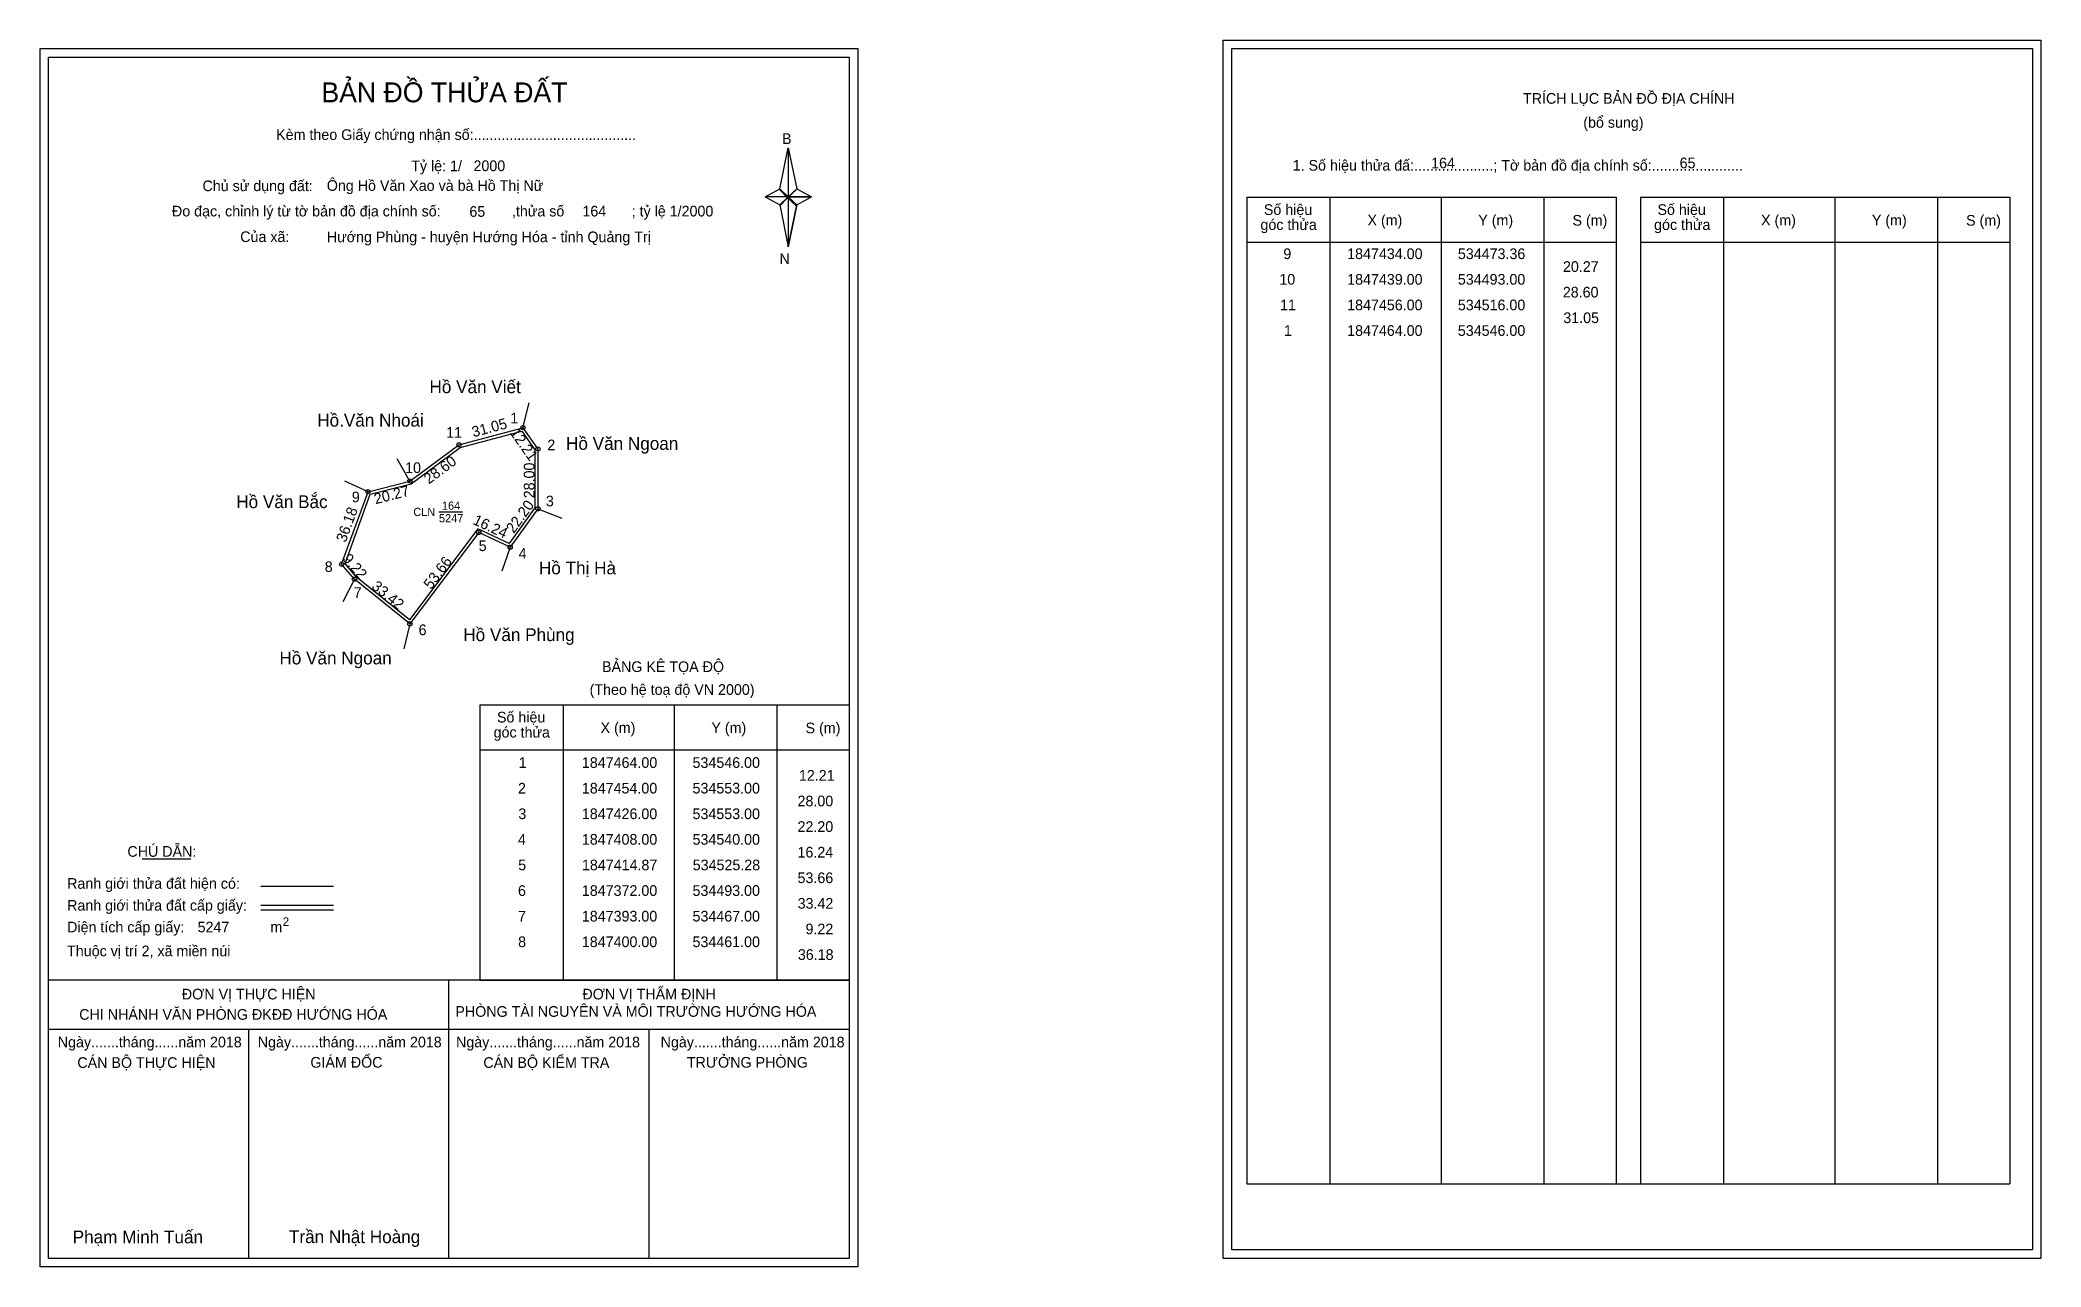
# Model space of a CAD drawing. Extents: x 534320 to 535258, y 1847071 to 1847646.
import ezdxf

# ---------------------------------------------------------------- set-up
doc = ezdxf.new("R2010")
doc.units = 0
for name, color, linetype in [('Level 1', 7, 'Continuous'), ('Level 10', 7, 'Continuous'), ('Level 11', 7, 'Continuous'), ('Level 13', 7, 'Continuous'), ('Level 27', 7, 'Continuous'), ('Level 3', 7, 'Continuous'), ('Level 36', 7, 'Continuous'), ('Level 49', 7, 'Continuous'), ('Level 53', 7, 'Continuous'), ('Level 55', 7, 'Continuous'), ('Level 6', 7, 'Continuous'), ('Level 60', 7, 'Continuous'), ('Level 63', 7, 'Continuous'), ('Level 9', 7, 'Continuous')]:
    doc.layers.add(name, color=color, linetype=linetype)

msp = doc.modelspace()

# ---------------------------------------------------------------- linework, layer by layer
at = {"layer": 'Level 1'}
for p, q in [((534878.24, 1847641.73), (534878.24, 1847641.73)), ((534323.59, 1847637.73), (534323.59, 1847637.73)), ((534666.44, 1847575.96), (534670.37, 1847595.24)), ((534670.37, 1847595.24), (534670.37, 1847572.19)), ((534670.37, 1847595.24), (534674.31, 1847575.96)), ((534659.55, 1847572.19), (534666.44, 1847575.96)), ((534666.44, 1847575.96), (534670.37, 1847572.19)), ((534670.08, 1847571.76), (534666.44, 1847575.52)), ((534674.01, 1847575.52), (534670.08, 1847571.76)), ((534670.08, 1847571.76), (534674.01, 1847575.52)), ((534674.31, 1847575.96), (534670.37, 1847572.19)), ((534670.37, 1847572.19), (534666.44, 1847568.51)), ((534670.08, 1847571.76), (534666.44, 1847568.07)), ((534666.44, 1847568.07), (534670.08, 1847571.76)), ((534666.44, 1847568.51), (534670.37, 1847548.79)), ((534674.01, 1847568.07), (534670.08, 1847571.76)), ((534670.37, 1847572.19), (534670.37, 1847548.79)), ((534670.37, 1847572.19), (534681.19, 1847572.19)), ((534670.37, 1847572.19), (534674.31, 1847568.51)), ((534674.31, 1847568.51), (534670.37, 1847548.79)), ((534674.31, 1847568.51), (534681.19, 1847572.19)), ((534885.3, 1847572.02), (535058.51, 1847572.02)), ((534924.48, 1847109.49), (534924.48, 1847572.02)), ((534976.63, 1847109.49), (534976.63, 1847572.02)), ((535024.57, 1847572.02), (535024.57, 1847109.49)), ((535058.51, 1847572.02), (535058.51, 1847109.49)), ((535069.82, 1847572.02), (535243.02, 1847572.02)), ((535109, 1847109.49), (535109, 1847572.02)), ((535161.14, 1847109.49), (535161.14, 1847572.02)), ((535209.09, 1847572.02), (535209.09, 1847109.49)), ((535243.02, 1847572.02), (535243.02, 1847109.49)), ((534885.3, 1847550.96), (535058.51, 1847550.96)), ((535069.82, 1847550.96), (535243.02, 1847550.96)), ((534525.78, 1847334.07), (534698.98, 1847334.07)), ((534564.96, 1847205.02), (534564.96, 1847334.07)), ((534617.1, 1847205.02), (534617.1, 1847334.07)), ((534665.05, 1847334.07), (534665.05, 1847205.02)), ((534525.78, 1847313.02), (534698.98, 1847313.02)), ((534367.43, 1847261.86), (534390.23, 1847261.86)), ((534423.16, 1847249.05), (534457.18, 1847249.05)), ((534423.16, 1847240.15), (534457.18, 1847240.15)), ((534423.16, 1847237.96), (534457.18, 1847237.96)), ((534537.25, 1847205.02), (534323.59, 1847205.02)), ((534698.98, 1847205.02), (534489.3, 1847205.02)), ((534511.29, 1847074.58), (534511.29, 1847205.02)), ((534525.78, 1847205.02), (534698.98, 1847205.02)), ((534698.99, 1847181.92), (534323.59, 1847181.92)), ((534417.44, 1847074.58), (534417.44, 1847181.92)), ((534605.14, 1847074.58), (534605.14, 1847181.92)), ((534885.3, 1847109.49), (535243.02, 1847109.49)), ((535253.64, 1847078.58), (535253.64, 1847078.58)), ((534698.98, 1847074.58), (534698.98, 1847074.58))]:
    msp.add_line(p, q, dxfattribs=at)
for points in [[(534666.44, 1847575.96), (534670.37, 1847595.24), (534670.37, 1847572.19)], [(534670.37, 1847572.19), (534674.31, 1847575.96), (534681.19, 1847572.19)], [(534659.55, 1847572.19), (534666.44, 1847568.51), (534670.37, 1847572.19)], [(534670.37, 1847572.19), (534670.37, 1847548.79), (534674.31, 1847568.51)]]:
    msp.add_lwpolyline(points, close=True, dxfattribs=at)
at = {"layer": 'Level 10'}
for points in [[(534553, 1847426), (534540, 1847408), (534525.28, 1847414.87), (534493, 1847372), (534467, 1847393), (534461, 1847400), (534473.36, 1847434), (534493, 1847439), (534516, 1847456), (534546, 1847464), (534553, 1847454)], [(534551.6, 1847426.45), (534539.54, 1847409.76), (534524.84, 1847416.62), (534492.75, 1847374), (534467.98, 1847394.01), (534462.6, 1847400.29), (534474.42, 1847432.83), (534493.61, 1847437.71), (534516.62, 1847454.72), (534545.41, 1847462.39), (534551.6, 1847453.56)]]:
    msp.add_lwpolyline(points, close=True, dxfattribs=at)
at = {"layer": 'Level 11'}
for centre in [(534546, 1847464), (534516, 1847456), (534553, 1847454), (534473.36, 1847434), (534493, 1847439), (534553, 1847426), (534553, 1847426), (534525.28, 1847414.87), (534540, 1847408), (534461, 1847400), (534467, 1847393), (534493, 1847372)]:
    msp.add_circle(centre, 1, dxfattribs=at)
at = {"layer": 'Level 27'}
for p, q in [((534546, 1847464), (534548.92, 1847475.64)), ((534493, 1847439), (534487.05, 1847449.42)), ((534473.36, 1847434), (534462.45, 1847438.99)), ((534553, 1847426), (534564.19, 1847421.66)), ((534540, 1847408), (534536.04, 1847396.67)), ((534467, 1847393), (534461.51, 1847382.33)), ((534493, 1847372), (534490.13, 1847360.35))]:
    msp.add_line(p, q, dxfattribs=at)
at = {"layer": 'Level 3'}
for p, q in [((534885.3, 1847572.02), (534885.3, 1847109.49)), ((535069.82, 1847572.02), (535069.82, 1847109.49)), ((534525.78, 1847334.07), (534525.78, 1847205.02))]:
    msp.add_line(p, q, dxfattribs=at)
at = {"layer": 'Level 63'}
for points in [[(534319.59, 1847641.73), (534702.99, 1847641.73), (534702.99, 1847070.58), (534319.59, 1847070.58)], [(534874.24, 1847645.73), (535257.64, 1847645.73), (535257.64, 1847074.58), (534874.24, 1847074.58)], [(534878.24, 1847641.73), (535253.64, 1847641.73), (535253.64, 1847078.58), (534878.24, 1847078.58)], [(534323.59, 1847637.73), (534698.99, 1847637.73), (534698.99, 1847074.58), (534323.59, 1847074.58)]]:
    msp.add_lwpolyline(points, close=True, dxfattribs=at)
at = {"layer": 'Level 9'}
msp.add_line((534506.61, 1847424.51), (534517.71, 1847424.51), dxfattribs=at)

# ---------------------------------------------------------------- texts
at = {"layer": 'Level 1'}
for s, height, p in [('BẢN ĐỒ THỬA ĐẤT', 9.3313, (534451.52, 1847616.54)), ('TRÍCH LỤC BẢN ĐỒ ĐỊA CHÍNH', 5, (535014.82, 1847615.85)), ('Kèm theo Giấy chứng nhận số:.........................................', 5, (534430.29, 1847598.88)), ('(bổ sung)', 5, (535043.07, 1847604.61)), ('B', 5, (534667.46, 1847597)), ('1. Số hiệu thửa đấ:....................; Tờ bản đồ địa chính số:.......................', 5, (534906.85, 1847584.49)), ('Chủ sử dụng đất:', 5, (534395.77, 1847574.89)), ('Đo đạc, chỉnh lý từ tờ bản đồ địa chính số:                  ,thửa số                 ; tỷ lệ 1/2000', 5, (534381.45, 1847563.03)), ('Số hiệu', 5, (534893.33, 1847563.75)), ('Số hiệu', 5, (535077.85, 1847563.75)), ('góc thửa', 5, (534891.75, 1847556.69)), ('X (m)', 5, (534941.9, 1847558.8)), ('Y (m)', 5, (534993.85, 1847558.8)), ('S (m)', 5, (535038.01, 1847558.7)), ('góc thửa', 5, (535076.26, 1847556.69)), ('X (m)', 5, (535126.41, 1847558.8)), ('Y (m)', 5, (535178.37, 1847558.8)), ('S (m)', 5, (535222.52, 1847558.7)), ('Của xã:', 5, (534413.45, 1847551.03)), ('N', 5, (534666.26, 1847540.66)), ('BẢNG KÊ TỌA ĐỘ', 5, (534583.05, 1847349.48)), ('(Theo hệ toạ độ VN 2000)', 5, (534577.24, 1847338.76)), ('góc thửa', 5, (534532.23, 1847318.75)), ('Số hiệu', 5, (534533.81, 1847325.81)), ('X (m)', 5, (534582.37, 1847320.86)), ('Y (m)', 5, (534634.33, 1847320.86)), ('S (m)', 5, (534678.48, 1847320.76)), ('CHÚ DẪN:', 5, (534360.55, 1847262.87)), ('Ranh giới thửa đất hiện có:', 5, (534332.29, 1847247.87)), ('Ranh giới thửa đất cấp giấy:', 5, (534332.29, 1847237.59)), ('Diện tích cấp giấy:', 5, (534332.29, 1847227.43)), ('m', 5, (534427.6, 1847227.47)), ('2', 4, (534433.39, 1847230.49)), ('Thuộc vị trí 2, xã miền núi', 5, (534332.29, 1847216.23)), ('ĐƠN VỊ THỰC HIỆN', 5, (534386.06, 1847195.99)), ('ĐƠN VỊ THẨM ĐỊNH', 5, (534573.86, 1847195.99)), ('CHI NHÁNH VĂN PHÒNG ĐKĐĐ HƯỚNG HÓA', 5, (534337.97, 1847186.47)), ('PHÒNG TÀI NGUYÊN VÀ MÔI TRƯỜNG HƯỚNG HÓA', 5, (534514.31, 1847187.85)), ('Ngày.......tháng......năm 2018', 5, (534327.92, 1847173.52)), ('Ngày.......tháng......năm 2018', 5, (534421.67, 1847173.52)), ('Ngày.......tháng......năm 2018', 5, (534514.62, 1847173.52)), ('Ngày.......tháng......năm 2018', 5, (534610.53, 1847173.52)), ('CÁN BỘ THỰC HIỆN', 5, (534337.09, 1847163.89)), ('GIÁM ĐỐC', 5, (534446.35, 1847164.01)), ('CÁN BỘ KIỂM TRA', 5, (534527.43, 1847163.89)), ('TRƯỞNG PHÒNG', 5, (534622.81, 1847164.01)), ('Phạm Minh Tuấn', 6, (534334.91, 1847081.66)), ('Trần Nhật Hoàng', 6, (534436.29, 1847081.76))]:
    msp.add_text(s, height=height, dxfattribs=at).set_placement(p)
at = {"layer": 'Level 11'}
msp.add_text('Tỷ lệ: 1/', height=5, dxfattribs=at).set_placement((534493.6, 1847584.25))
at = {"layer": 'Level 13'}
for s, p in [('CLN', (534494.59, 1847422.59)), ('164', (534508, 1847425.53)), ('5247', (534506.61, 1847419.64))]:
    msp.add_text(s, height=3.84, dxfattribs=at).set_placement(p)
at = {"layer": 'Level 36'}
for p in [(534459.91, 1847464.51), (534557.07, 1847395.26)]:
    msp.add_text('.', height=6, dxfattribs=at).set_placement(p)
at = {"layer": 'Level 49'}
for s, rotation, p in [('31.05', 14.93142, (534522.79, 1847459.47)), ('12.21', 304.99202, (534539.59, 1847461.65)), ('28.60', 36.46923, (534501.85, 1847437.33)), ('28.00', 90, (534551.4, 1847430.91)), ('20.27', 14.28309, (534476.92, 1847428.09)), ('36.18', 70.02231, (534462.91, 1847409.93)), ('22.20', 54.16235, (534541.71, 1847414.14)), ('16.24', 334.98098, (534522.12, 1847418.99)), ('9.22', 310.60129, (534461.11, 1847402.33)), ('53.66', 53.0212, (534502.95, 1847387.87)), ('33.42', 321.07246, (534474.66, 1847388.87))]:
    msp.add_text(s, height=5, rotation=rotation, dxfattribs=at).set_placement(p)
at = {"layer": 'Level 53'}
for s, p in [('9', (534902.45, 1847543.04)), ('1847434.00', (534932.39, 1847543.04)), ('534473.36', (534984.29, 1847543.04)), ('20.27', (535033.55, 1847537.04)), ('10', (534900.58, 1847531.04)), ('1847439.00', (534932.39, 1847531.04)), ('534493.00', (534984.28, 1847531.04)), ('28.60', (535033.48, 1847525.04)), ('11', (534900.9, 1847519.04)), ('1847456.00', (534932.39, 1847519.04)), ('534516.00', (534984.28, 1847519.04)), ('1', (534902.75, 1847507.04)), ('1847464.00', (534932.39, 1847507.04)), ('534546.00', (534984.28, 1847507.04)), ('31.05', (535033.71, 1847513.04)), ('1', (534543.98, 1847304.52)), ('1847464.00', (534573.62, 1847304.52)), ('534546.00', (534625.5, 1847304.52)), ('12.21', (534675.36, 1847298.52)), ('2', (534543.68, 1847292.52)), ('1847454.00', (534573.62, 1847292.52)), ('534553.00', (534625.5, 1847292.52)), ('3', (534543.83, 1847280.52)), ('1847426.00', (534573.62, 1847280.52)), ('534553.00', (534625.5, 1847280.52)), ('28.00', (534674.71, 1847286.52)), ('22.20', (534674.71, 1847274.52)), ('4', (534543.65, 1847268.52)), ('1847408.00', (534573.62, 1847268.52)), ('534540.00', (534625.5, 1847268.52)), ('16.24', (534674.7, 1847262.52)), ('5', (534543.77, 1847256.52)), ('1847414.87', (534573.65, 1847256.52)), ('534525.28', (534625.58, 1847256.52)), ('6', (534543.66, 1847244.52)), ('1847372.00', (534573.62, 1847244.52)), ('534493.00', (534625.5, 1847244.52)), ('53.66', (534674.73, 1847250.52)), ('33.42', (534674.76, 1847238.52)), ('7', (534543.69, 1847232.52)), ('1847393.00', (534573.62, 1847232.52)), ('534467.00', (534625.5, 1847232.52)), ('9.22', (534678.45, 1847226.52)), ('8', (534543.73, 1847220.52)), ('1847400.00', (534573.62, 1847220.52)), ('534461.00', (534625.5, 1847220.52)), ('36.18', (534674.87, 1847214.52))]:
    msp.add_text(s, height=5, dxfattribs=at).set_placement(p)
at = {"layer": 'Level 55'}
for s, height, p in [('163', 0.22, (534545.77, 1847463.78)), ('1', 0.8, (534545.78, 1847464)), ('0', 0.22, (534545.92, 1847463.78)), ('0', 0.22, (534545.92, 1847463.78)), ('11', 0.8, (534515.48, 1847456)), ('163', 0.22, (534515.77, 1847455.78)), ('2', 0.8, (534552.73, 1847454)), ('0', 0.22, (534552.92, 1847453.78)), ('0', 0.22, (534552.92, 1847453.78)), ('9', 0.8, (534473.09, 1847434)), ('10', 0.8, (534492.43, 1847439)), ('163', 0.22, (534492.77, 1847438.78)), ('0', 0.22, (534492.92, 1847438.78)), ('165', 0.22, (534473.13, 1847433.78)), ('0', 0.22, (534473.28, 1847433.78)), ('3', 0.8, (534552.75, 1847426)), ('0', 0.22, (534552.92, 1847425.78)), ('0', 0.22, (534552.92, 1847425.78)), ('0', 0.22, (534552.92, 1847425.78)), ('0', 0.22, (534552.92, 1847425.78)), ('5', 0.8, (534525.02, 1847414.87)), ('168', 0.22, (534525.05, 1847414.65)), ('4', 0.8, (534539.72, 1847408)), ('168', 0.22, (534539.77, 1847407.78)), ('0', 0.22, (534539.92, 1847407.78)), ('0', 0.22, (534539.92, 1847407.78)), ('8', 0.8, (534460.74, 1847400)), ('165', 0.22, (534460.77, 1847399.78)), ('7', 0.8, (534466.73, 1847393)), ('167', 0.22, (534466.76, 1847392.78)), ('165', 0.22, (534466.77, 1847392.78)), ('6', 0.8, (534492.73, 1847372)), ('168', 0.22, (534492.77, 1847371.78)), ('167', 0.22, (534492.76, 1847371.78))]:
    msp.add_text(s, height=height, dxfattribs=at).set_placement(p)
at = {"layer": 'Level 6'}
for s, p in [('2000', (534522.8, 1847584.29)), ('164', (534971.75, 1847585.57)), ('65', (535088.24, 1847585.61)), ('Ông Hồ Văn Xao và bà Hồ Thị Nữ', (534454.04, 1847575.03)), ('65', (534520.88, 1847562.85)), ('164', (534573.87, 1847563.01)), ('Hướng Phùng - huyện Hướng Hóa - tỉnh Quảng Trị', (534454.06, 1847550.95)), ('5247', (534393.47, 1847227.44))]:
    msp.add_text(s, height=5, dxfattribs=at).set_placement(p)
at = {"layer": 'Level 60'}
for s, p in [('Hồ Văn Viết', (534502.17, 1847480.19)), ('Hồ Văn Nhoái', (534449.55, 1847464.51)), ('Hồ Văn Ngoan', (534566.19, 1847453.62)), ('Hồ Văn Bắc', (534411.59, 1847426.3)), ('Hồ Thị Hà', (534553.5, 1847395.26)), ('Hồ Văn Phùng', (534518.03, 1847363.97)), ('Hồ Văn Ngoan', (534431.83, 1847353.05))]:
    msp.add_text(s, height=6, dxfattribs=at).set_placement(p)
at = {"layer": 'Level 9'}
for s, p in [('11', (534509.98, 1847459.27)), ('1', (534540.05, 1847465.99)), ('2', (534557.41, 1847453.42)), ('10', (534490.76, 1847442.76)), ('9', (534465.77, 1847429.03)), ('3', (534556.74, 1847427.12)), ('5', (534525.22, 1847406.16)), ('4', (534543.95, 1847402.54)), ('8', (534453.07, 1847396.35)), ('7', (534466.64, 1847384.24)), ('6', (534497.08, 1847366.75))]:
    msp.add_text(s, height=5, dxfattribs=at).set_placement(p)

doc.saveas('drawing.dxf')
